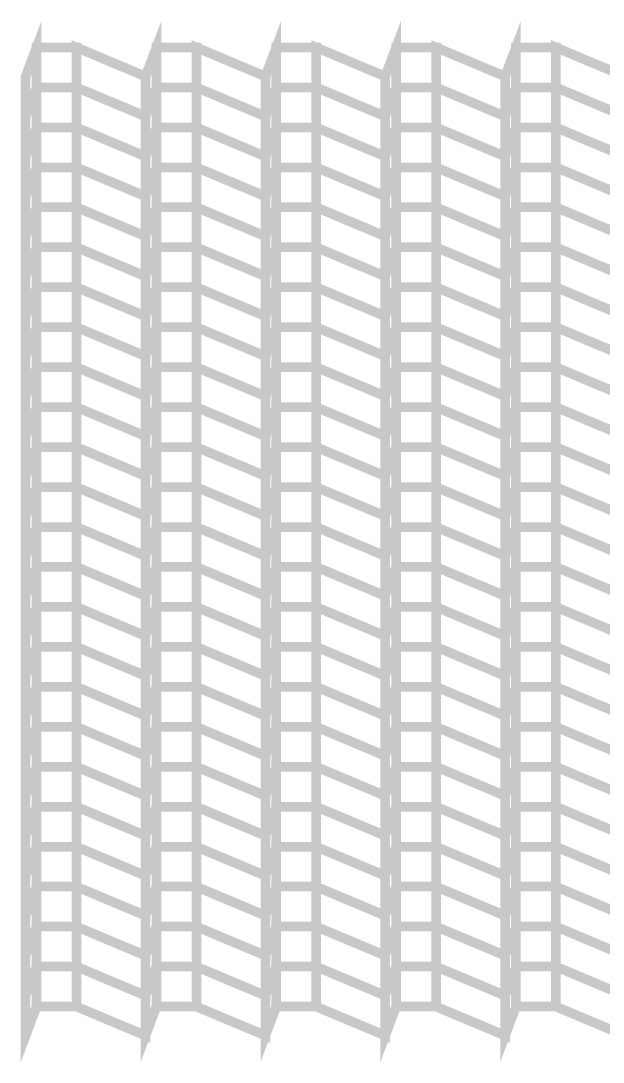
# Model space of a CAD drawing. Extents: x 0.5 to 10.7, y 0.3 to 10.6.
# Drawn here: x 5.758 to 6.595, y 7.356 to 8.852 of the extents above; entities that cross this region are included whole.
import ezdxf

# ---------------------------------------------------------------- set-up
doc = ezdxf.new("R2010")
doc.units = 0
doc.layers.get('0').update_dxf_attribs({"linetype": 'CONTINUOUS'})

msp = doc.modelspace()

# ---------------------------------------------------------------- linework, layer by layer
at = {"color": 0, "const_width": 0.013889}
for points in [[(5.76486, 8.77225), (5.78054, 8.81392), (5.78054, 8.75651), (5.76486, 8.71485), (5.76486, 8.77225)], [(5.93707, 8.77225), (5.95281, 8.81392), (5.95281, 8.75651), (5.93707, 8.71485), (5.93707, 8.77225)], [(6.10932, 8.77225), (6.125, 8.81392), (6.125, 8.75651), (6.10932, 8.71485), (6.10932, 8.77225)], [(6.28153, 8.77225), (6.29719, 8.81392), (6.29719, 8.75651), (6.28153, 8.71485), (6.28153, 8.77225)], [(6.45378, 8.77225), (6.46946, 8.81392), (6.46946, 8.75651), (6.45378, 8.71485), (6.45378, 8.77225)], [(5.78054, 8.81392), (5.83789, 8.81392), (5.83789, 8.75651), (5.78054, 8.75651), (5.78054, 8.81392)], [(5.83789, 8.81392), (5.93707, 8.77225), (5.93707, 8.71485), (5.83789, 8.75651), (5.83789, 8.81392)], [(5.95281, 8.81392), (6.01014, 8.81392), (6.01014, 8.75651), (5.95281, 8.75651), (5.95281, 8.81392)], [(6.01014, 8.81392), (6.10932, 8.77225), (6.10932, 8.71485), (6.01014, 8.75651), (6.01014, 8.81392)], [(6.125, 8.81392), (6.18235, 8.81392), (6.18235, 8.75651), (6.125, 8.75651), (6.125, 8.81392)], [(6.18235, 8.81392), (6.28153, 8.77225), (6.28153, 8.71485), (6.18235, 8.75651), (6.18235, 8.81392)], [(6.29719, 8.81392), (6.3546, 8.81392), (6.3546, 8.75651), (6.29719, 8.75651), (6.29719, 8.81392)], [(6.3546, 8.81392), (6.45378, 8.77225), (6.45378, 8.71485), (6.3546, 8.75651), (6.3546, 8.81392)], [(6.46946, 8.81392), (6.52681, 8.81392), (6.52681, 8.75651), (6.46946, 8.75651), (6.46946, 8.81392)], [(6.52681, 8.81392), (6.62597, 8.77225), (6.62597, 8.71485), (6.52681, 8.75651), (6.52681, 8.81392)], [(5.76486, 8.71485), (5.78054, 8.75651), (5.78054, 8.699), (5.76486, 8.65733), (5.76486, 8.71485)], [(5.93707, 8.71485), (5.95281, 8.75651), (5.95281, 8.699), (5.93707, 8.65733), (5.93707, 8.71485)], [(6.10932, 8.71485), (6.125, 8.75651), (6.125, 8.699), (6.10932, 8.65733), (6.10932, 8.71485)], [(6.28153, 8.71485), (6.29719, 8.75651), (6.29719, 8.699), (6.28153, 8.65733), (6.28153, 8.71485)], [(6.45378, 8.71485), (6.46946, 8.75651), (6.46946, 8.699), (6.45378, 8.65733), (6.45378, 8.71485)], [(5.83789, 8.75651), (5.93707, 8.71485), (5.93707, 8.65733), (5.83789, 8.699), (5.83789, 8.75651)], [(6.01014, 8.75651), (6.10932, 8.71485), (6.10932, 8.65733), (6.01014, 8.699), (6.01014, 8.75651)], [(6.18235, 8.75651), (6.28153, 8.71485), (6.28153, 8.65733), (6.18235, 8.699), (6.18235, 8.75651)], [(6.3546, 8.75651), (6.45378, 8.71485), (6.45378, 8.65733), (6.3546, 8.699), (6.3546, 8.75651)], [(6.52681, 8.75651), (6.62597, 8.71485), (6.62597, 8.65733), (6.52681, 8.699), (6.52681, 8.75651)], [(5.78054, 8.75651), (5.83789, 8.75651), (5.83789, 8.699), (5.78054, 8.699), (5.78054, 8.75651)], [(5.95281, 8.75651), (6.01014, 8.75651), (6.01014, 8.699), (5.95281, 8.699), (5.95281, 8.75651)], [(6.125, 8.75651), (6.18235, 8.75651), (6.18235, 8.699), (6.125, 8.699), (6.125, 8.75651)], [(6.29719, 8.75651), (6.3546, 8.75651), (6.3546, 8.699), (6.29719, 8.699), (6.29719, 8.75651)], [(6.46946, 8.75651), (6.52681, 8.75651), (6.52681, 8.699), (6.46946, 8.699), (6.46946, 8.75651)], [(5.76486, 8.65733), (5.78054, 8.699), (5.78054, 8.64165), (5.76486, 8.59999), (5.76486, 8.65733)], [(5.93707, 8.65733), (5.95281, 8.699), (5.95281, 8.64165), (5.93707, 8.59999), (5.93707, 8.65733)], [(6.10932, 8.65733), (6.125, 8.699), (6.125, 8.64165), (6.10932, 8.59999), (6.10932, 8.65733)], [(6.28153, 8.65733), (6.29719, 8.699), (6.29719, 8.64165), (6.28153, 8.59999), (6.28153, 8.65733)], [(6.45378, 8.65733), (6.46946, 8.699), (6.46946, 8.64165), (6.45378, 8.59999), (6.45378, 8.65733)], [(5.83789, 8.699), (5.93707, 8.65733), (5.93707, 8.59999), (5.83789, 8.64165), (5.83789, 8.699)], [(6.01014, 8.699), (6.10932, 8.65733), (6.10932, 8.59999), (6.01014, 8.64165), (6.01014, 8.699)], [(6.18235, 8.699), (6.28153, 8.65733), (6.28153, 8.59999), (6.18235, 8.64165), (6.18235, 8.699)], [(6.3546, 8.699), (6.45378, 8.65733), (6.45378, 8.59999), (6.3546, 8.64165), (6.3546, 8.699)], [(6.52681, 8.699), (6.62597, 8.65733), (6.62597, 8.59999), (6.52681, 8.64165), (6.52681, 8.699)], [(5.78054, 8.699), (5.83789, 8.699), (5.83789, 8.64165), (5.78054, 8.64165), (5.78054, 8.699)], [(5.95281, 8.699), (6.01014, 8.699), (6.01014, 8.64165), (5.95281, 8.64165), (5.95281, 8.699)], [(6.125, 8.699), (6.18235, 8.699), (6.18235, 8.64165), (6.125, 8.64165), (6.125, 8.699)], [(6.29719, 8.699), (6.3546, 8.699), (6.3546, 8.64165), (6.29719, 8.64165), (6.29719, 8.699)], [(6.46946, 8.699), (6.52681, 8.699), (6.52681, 8.64165), (6.46946, 8.64165), (6.46946, 8.699)], [(5.76486, 8.59999), (5.78054, 8.64165), (5.78054, 8.58431), (5.76486, 8.54264), (5.76486, 8.59999)], [(5.93707, 8.59999), (5.95281, 8.64165), (5.95281, 8.58431), (5.93707, 8.54264), (5.93707, 8.59999)], [(6.10932, 8.59999), (6.125, 8.64165), (6.125, 8.58431), (6.10932, 8.54264), (6.10932, 8.59999)], [(6.28153, 8.59999), (6.29719, 8.64165), (6.29719, 8.58431), (6.28153, 8.54264), (6.28153, 8.59999)], [(6.45378, 8.59999), (6.46946, 8.64165), (6.46946, 8.58431), (6.45378, 8.54264), (6.45378, 8.59999)], [(5.78054, 8.64165), (5.83789, 8.64165), (5.83789, 8.58431), (5.78054, 8.58431), (5.78054, 8.64165)], [(5.83789, 8.64165), (5.93707, 8.59999), (5.93707, 8.54264), (5.83789, 8.58431), (5.83789, 8.64165)], [(5.95281, 8.64165), (6.01014, 8.64165), (6.01014, 8.58431), (5.95281, 8.58431), (5.95281, 8.64165)], [(6.01014, 8.64165), (6.10932, 8.59999), (6.10932, 8.54264), (6.01014, 8.58431), (6.01014, 8.64165)], [(6.125, 8.64165), (6.18235, 8.64165), (6.18235, 8.58431), (6.125, 8.58431), (6.125, 8.64165)], [(6.18235, 8.64165), (6.28153, 8.59999), (6.28153, 8.54264), (6.18235, 8.58431), (6.18235, 8.64165)], [(6.29719, 8.64165), (6.3546, 8.64165), (6.3546, 8.58431), (6.29719, 8.58431), (6.29719, 8.64165)], [(6.3546, 8.64165), (6.45378, 8.59999), (6.45378, 8.54264), (6.3546, 8.58431), (6.3546, 8.64165)], [(6.46946, 8.64165), (6.52681, 8.64165), (6.52681, 8.58431), (6.46946, 8.58431), (6.46946, 8.64165)], [(6.52681, 8.64165), (6.62597, 8.59999), (6.62597, 8.54264), (6.52681, 8.58431), (6.52681, 8.64165)], [(5.76486, 8.54264), (5.78054, 8.58431), (5.78054, 8.52681), (5.76486, 8.48514), (5.76486, 8.54264)], [(5.93707, 8.54264), (5.95281, 8.58431), (5.95281, 8.52681), (5.93707, 8.48514), (5.93707, 8.54264)], [(6.10932, 8.54264), (6.125, 8.58431), (6.125, 8.52681), (6.10932, 8.48514), (6.10932, 8.54264)], [(6.28153, 8.54264), (6.29719, 8.58431), (6.29719, 8.52681), (6.28153, 8.48514), (6.28153, 8.54264)], [(6.45378, 8.54264), (6.46946, 8.58431), (6.46946, 8.52681), (6.45378, 8.48514), (6.45378, 8.54264)], [(5.78054, 8.58431), (5.83789, 8.58431), (5.83789, 8.52681), (5.78054, 8.52681), (5.78054, 8.58431)], [(5.83789, 8.58431), (5.93707, 8.54264), (5.93707, 8.48514), (5.83789, 8.52681), (5.83789, 8.58431)], [(5.95281, 8.58431), (6.01014, 8.58431), (6.01014, 8.52681), (5.95281, 8.52681), (5.95281, 8.58431)], [(6.01014, 8.58431), (6.10932, 8.54264), (6.10932, 8.48514), (6.01014, 8.52681), (6.01014, 8.58431)], [(6.125, 8.58431), (6.18235, 8.58431), (6.18235, 8.52681), (6.125, 8.52681), (6.125, 8.58431)], [(6.18235, 8.58431), (6.28153, 8.54264), (6.28153, 8.48514), (6.18235, 8.52681), (6.18235, 8.58431)], [(6.29719, 8.58431), (6.3546, 8.58431), (6.3546, 8.52681), (6.29719, 8.52681), (6.29719, 8.58431)], [(6.3546, 8.58431), (6.45378, 8.54264), (6.45378, 8.48514), (6.3546, 8.52681), (6.3546, 8.58431)], [(6.46946, 8.58431), (6.52681, 8.58431), (6.52681, 8.52681), (6.46946, 8.52681), (6.46946, 8.58431)], [(6.52681, 8.58431), (6.62597, 8.54264), (6.62597, 8.48514), (6.52681, 8.52681), (6.52681, 8.58431)], [(5.76486, 8.48514), (5.78054, 8.52681), (5.78054, 8.46946), (5.76486, 8.42779), (5.76486, 8.48514)], [(5.93707, 8.48514), (5.95281, 8.52681), (5.95281, 8.46946), (5.93707, 8.42779), (5.93707, 8.48514)], [(6.10932, 8.48514), (6.125, 8.52681), (6.125, 8.46946), (6.10932, 8.42779), (6.10932, 8.48514)], [(6.28153, 8.48514), (6.29719, 8.52681), (6.29719, 8.46946), (6.28153, 8.42779), (6.28153, 8.48514)], [(6.45378, 8.48514), (6.46946, 8.52681), (6.46946, 8.46946), (6.45378, 8.42779), (6.45378, 8.48514)], [(5.78054, 8.52681), (5.83789, 8.52681), (5.83789, 8.46946), (5.78054, 8.46946), (5.78054, 8.52681)], [(5.83789, 8.52681), (5.93707, 8.48514), (5.93707, 8.42779), (5.83789, 8.46946), (5.83789, 8.52681)], [(5.95281, 8.52681), (6.01014, 8.52681), (6.01014, 8.46946), (5.95281, 8.46946), (5.95281, 8.52681)], [(6.01014, 8.52681), (6.10932, 8.48514), (6.10932, 8.42779), (6.01014, 8.46946), (6.01014, 8.52681)], [(6.125, 8.52681), (6.18235, 8.52681), (6.18235, 8.46946), (6.125, 8.46946), (6.125, 8.52681)], [(6.18235, 8.52681), (6.28153, 8.48514), (6.28153, 8.42779), (6.18235, 8.46946), (6.18235, 8.52681)], [(6.29719, 8.52681), (6.3546, 8.52681), (6.3546, 8.46946), (6.29719, 8.46946), (6.29719, 8.52681)], [(6.3546, 8.52681), (6.45378, 8.48514), (6.45378, 8.42779), (6.3546, 8.46946), (6.3546, 8.52681)], [(6.46946, 8.52681), (6.52681, 8.52681), (6.52681, 8.46946), (6.46946, 8.46946), (6.46946, 8.52681)], [(6.52681, 8.52681), (6.62597, 8.48514), (6.62597, 8.42779), (6.52681, 8.46946), (6.52681, 8.52681)], [(5.76486, 8.42779), (5.78054, 8.46946), (5.78054, 8.41211), (5.76486, 8.37044), (5.76486, 8.42779)], [(5.93707, 8.42779), (5.95281, 8.46946), (5.95281, 8.41211), (5.93707, 8.37044), (5.93707, 8.42779)], [(6.10932, 8.42779), (6.125, 8.46946), (6.125, 8.41211), (6.10932, 8.37044), (6.10932, 8.42779)], [(6.28153, 8.42779), (6.29719, 8.46946), (6.29719, 8.41211), (6.28153, 8.37044), (6.28153, 8.42779)], [(6.45378, 8.42779), (6.46946, 8.46946), (6.46946, 8.41211), (6.45378, 8.37044), (6.45378, 8.42779)], [(5.78054, 8.46946), (5.83789, 8.46946), (5.83789, 8.41211), (5.78054, 8.41211), (5.78054, 8.46946)], [(5.83789, 8.46946), (5.93707, 8.42779), (5.93707, 8.37044), (5.83789, 8.41211), (5.83789, 8.46946)], [(5.95281, 8.46946), (6.01014, 8.46946), (6.01014, 8.41211), (5.95281, 8.41211), (5.95281, 8.46946)], [(6.01014, 8.46946), (6.10932, 8.42779), (6.10932, 8.37044), (6.01014, 8.41211), (6.01014, 8.46946)], [(6.125, 8.46946), (6.18235, 8.46946), (6.18235, 8.41211), (6.125, 8.41211), (6.125, 8.46946)], [(6.18235, 8.46946), (6.28153, 8.42779), (6.28153, 8.37044), (6.18235, 8.41211), (6.18235, 8.46946)], [(6.29719, 8.46946), (6.3546, 8.46946), (6.3546, 8.41211), (6.29719, 8.41211), (6.29719, 8.46946)], [(6.3546, 8.46946), (6.45378, 8.42779), (6.45378, 8.37044), (6.3546, 8.41211), (6.3546, 8.46946)], [(6.46946, 8.46946), (6.52681, 8.46946), (6.52681, 8.41211), (6.46946, 8.41211), (6.46946, 8.46946)], [(6.52681, 8.46946), (6.62597, 8.42779), (6.62597, 8.37044), (6.52681, 8.41211), (6.52681, 8.46946)], [(5.76486, 8.37044), (5.78054, 8.41211), (5.78054, 8.3546), (5.76486, 8.31293), (5.76486, 8.37044)], [(5.93707, 8.37044), (5.95281, 8.41211), (5.95281, 8.3546), (5.93707, 8.31293), (5.93707, 8.37044)], [(6.10932, 8.37044), (6.125, 8.41211), (6.125, 8.3546), (6.10932, 8.31293), (6.10932, 8.37044)], [(6.28153, 8.37044), (6.29719, 8.41211), (6.29719, 8.3546), (6.28153, 8.31293), (6.28153, 8.37044)], [(6.45378, 8.37044), (6.46946, 8.41211), (6.46946, 8.3546), (6.45378, 8.31293), (6.45378, 8.37044)], [(5.83789, 8.41211), (5.93707, 8.37044), (5.93707, 8.31293), (5.83789, 8.3546), (5.83789, 8.41211)], [(6.01014, 8.41211), (6.10932, 8.37044), (6.10932, 8.31293), (6.01014, 8.3546), (6.01014, 8.41211)], [(6.18235, 8.41211), (6.28153, 8.37044), (6.28153, 8.31293), (6.18235, 8.3546), (6.18235, 8.41211)], [(6.3546, 8.41211), (6.45378, 8.37044), (6.45378, 8.31293), (6.3546, 8.3546), (6.3546, 8.41211)], [(6.52681, 8.41211), (6.62597, 8.37044), (6.62597, 8.31293), (6.52681, 8.3546), (6.52681, 8.41211)], [(5.78054, 8.41211), (5.83789, 8.41211), (5.83789, 8.3546), (5.78054, 8.3546), (5.78054, 8.41211)], [(5.95281, 8.41211), (6.01014, 8.41211), (6.01014, 8.3546), (5.95281, 8.3546), (5.95281, 8.41211)], [(6.125, 8.41211), (6.18235, 8.41211), (6.18235, 8.3546), (6.125, 8.3546), (6.125, 8.41211)], [(6.29719, 8.41211), (6.3546, 8.41211), (6.3546, 8.3546), (6.29719, 8.3546), (6.29719, 8.41211)], [(6.46946, 8.41211), (6.52681, 8.41211), (6.52681, 8.3546), (6.46946, 8.3546), (6.46946, 8.41211)], [(5.76486, 8.31293), (5.78054, 8.3546), (5.78054, 8.29719), (5.76486, 8.25553), (5.76486, 8.31293)], [(5.93707, 8.31293), (5.95281, 8.3546), (5.95281, 8.29719), (5.93707, 8.25553), (5.93707, 8.31293)], [(6.10932, 8.31293), (6.125, 8.3546), (6.125, 8.29719), (6.10932, 8.25553), (6.10932, 8.31293)], [(6.28153, 8.31293), (6.29719, 8.3546), (6.29719, 8.29719), (6.28153, 8.25553), (6.28153, 8.31293)], [(6.45378, 8.31293), (6.46946, 8.3546), (6.46946, 8.29719), (6.45378, 8.25553), (6.45378, 8.31293)], [(5.83789, 8.3546), (5.93707, 8.31293), (5.93707, 8.25553), (5.83789, 8.29719), (5.83789, 8.3546)], [(6.01014, 8.3546), (6.10932, 8.31293), (6.10932, 8.25553), (6.01014, 8.29719), (6.01014, 8.3546)], [(6.18235, 8.3546), (6.28153, 8.31293), (6.28153, 8.25553), (6.18235, 8.29719), (6.18235, 8.3546)], [(6.3546, 8.3546), (6.45378, 8.31293), (6.45378, 8.25553), (6.3546, 8.29719), (6.3546, 8.3546)], [(6.52681, 8.3546), (6.62597, 8.31293), (6.62597, 8.25553), (6.52681, 8.29719), (6.52681, 8.3546)], [(5.78054, 8.3546), (5.83789, 8.3546), (5.83789, 8.29719), (5.78054, 8.29719), (5.78054, 8.3546)], [(5.95281, 8.3546), (6.01014, 8.3546), (6.01014, 8.29719), (5.95281, 8.29719), (5.95281, 8.3546)], [(6.125, 8.3546), (6.18235, 8.3546), (6.18235, 8.29719), (6.125, 8.29719), (6.125, 8.3546)], [(6.29719, 8.3546), (6.3546, 8.3546), (6.3546, 8.29719), (6.29719, 8.29719), (6.29719, 8.3546)], [(6.46946, 8.3546), (6.52681, 8.3546), (6.52681, 8.29719), (6.46946, 8.29719), (6.46946, 8.3546)], [(5.76486, 8.25553), (5.78054, 8.29719), (5.78054, 8.23986), (5.76486, 8.19819), (5.76486, 8.25553)], [(5.93707, 8.25553), (5.95281, 8.29719), (5.95281, 8.23986), (5.93707, 8.19819), (5.93707, 8.25553)], [(6.10932, 8.25553), (6.125, 8.29719), (6.125, 8.23986), (6.10932, 8.19819), (6.10932, 8.25553)], [(6.28153, 8.25553), (6.29719, 8.29719), (6.29719, 8.23986), (6.28153, 8.19819), (6.28153, 8.25553)], [(6.45378, 8.25553), (6.46946, 8.29719), (6.46946, 8.23986), (6.45378, 8.19819), (6.45378, 8.25553)], [(5.78054, 8.29719), (5.83789, 8.29719), (5.83789, 8.23986), (5.78054, 8.23986), (5.78054, 8.29719)], [(5.83789, 8.29719), (5.93707, 8.25553), (5.93707, 8.19819), (5.83789, 8.23986), (5.83789, 8.29719)], [(5.95281, 8.29719), (6.01014, 8.29719), (6.01014, 8.23986), (5.95281, 8.23986), (5.95281, 8.29719)], [(6.01014, 8.29719), (6.10932, 8.25553), (6.10932, 8.19819), (6.01014, 8.23986), (6.01014, 8.29719)], [(6.125, 8.29719), (6.18235, 8.29719), (6.18235, 8.23986), (6.125, 8.23986), (6.125, 8.29719)], [(6.18235, 8.29719), (6.28153, 8.25553), (6.28153, 8.19819), (6.18235, 8.23986), (6.18235, 8.29719)], [(6.29719, 8.29719), (6.3546, 8.29719), (6.3546, 8.23986), (6.29719, 8.23986), (6.29719, 8.29719)], [(6.3546, 8.29719), (6.45378, 8.25553), (6.45378, 8.19819), (6.3546, 8.23986), (6.3546, 8.29719)], [(6.46946, 8.29719), (6.52681, 8.29719), (6.52681, 8.23986), (6.46946, 8.23986), (6.46946, 8.29719)], [(6.52681, 8.29719), (6.62597, 8.25553), (6.62597, 8.19819), (6.52681, 8.23986), (6.52681, 8.29719)], [(5.76486, 8.19819), (5.78054, 8.23986), (5.78054, 8.18235), (5.76486, 8.14068), (5.76486, 8.19819)], [(5.93707, 8.19819), (5.95281, 8.23986), (5.95281, 8.18235), (5.93707, 8.14068), (5.93707, 8.19819)], [(6.10932, 8.19819), (6.125, 8.23986), (6.125, 8.18235), (6.10932, 8.14068), (6.10932, 8.19819)], [(6.28153, 8.19819), (6.29719, 8.23986), (6.29719, 8.18235), (6.28153, 8.14068), (6.28153, 8.19819)], [(6.45378, 8.19819), (6.46946, 8.23986), (6.46946, 8.18235), (6.45378, 8.14068), (6.45378, 8.19819)], [(5.78054, 8.23986), (5.83789, 8.23986), (5.83789, 8.18235), (5.78054, 8.18235), (5.78054, 8.23986)], [(5.83789, 8.23986), (5.93707, 8.19819), (5.93707, 8.14068), (5.83789, 8.18235), (5.83789, 8.23986)], [(5.95281, 8.23986), (6.01014, 8.23986), (6.01014, 8.18235), (5.95281, 8.18235), (5.95281, 8.23986)], [(6.01014, 8.23986), (6.10932, 8.19819), (6.10932, 8.14068), (6.01014, 8.18235), (6.01014, 8.23986)], [(6.125, 8.23986), (6.18235, 8.23986), (6.18235, 8.18235), (6.125, 8.18235), (6.125, 8.23986)], [(6.18235, 8.23986), (6.28153, 8.19819), (6.28153, 8.14068), (6.18235, 8.18235), (6.18235, 8.23986)], [(6.29719, 8.23986), (6.3546, 8.23986), (6.3546, 8.18235), (6.29719, 8.18235), (6.29719, 8.23986)], [(6.3546, 8.23986), (6.45378, 8.19819), (6.45378, 8.14068), (6.3546, 8.18235), (6.3546, 8.23986)], [(6.46946, 8.23986), (6.52681, 8.23986), (6.52681, 8.18235), (6.46946, 8.18235), (6.46946, 8.23986)], [(6.52681, 8.23986), (6.62597, 8.19819), (6.62597, 8.14068), (6.52681, 8.18235), (6.52681, 8.23986)], [(5.76486, 8.14068), (5.78054, 8.18235), (5.78054, 8.125), (5.76486, 8.08333), (5.76486, 8.14068)], [(5.93707, 8.14068), (5.95281, 8.18235), (5.95281, 8.125), (5.93707, 8.08333), (5.93707, 8.14068)], [(6.10932, 8.14068), (6.125, 8.18235), (6.125, 8.125), (6.10932, 8.08333), (6.10932, 8.14068)], [(6.28153, 8.14068), (6.29719, 8.18235), (6.29719, 8.125), (6.28153, 8.08333), (6.28153, 8.14068)], [(6.45378, 8.14068), (6.46946, 8.18235), (6.46946, 8.125), (6.45378, 8.08333), (6.45378, 8.14068)], [(5.78054, 8.18235), (5.83789, 8.18235), (5.83789, 8.125), (5.78054, 8.125), (5.78054, 8.18235)], [(5.83789, 8.18235), (5.93707, 8.14068), (5.93707, 8.08333), (5.83789, 8.125), (5.83789, 8.18235)], [(5.95281, 8.18235), (6.01014, 8.18235), (6.01014, 8.125), (5.95281, 8.125), (5.95281, 8.18235)], [(6.01014, 8.18235), (6.10932, 8.14068), (6.10932, 8.08333), (6.01014, 8.125), (6.01014, 8.18235)], [(6.125, 8.18235), (6.18235, 8.18235), (6.18235, 8.125), (6.125, 8.125), (6.125, 8.18235)], [(6.18235, 8.18235), (6.28153, 8.14068), (6.28153, 8.08333), (6.18235, 8.125), (6.18235, 8.18235)], [(6.29719, 8.18235), (6.3546, 8.18235), (6.3546, 8.125), (6.29719, 8.125), (6.29719, 8.18235)], [(6.3546, 8.18235), (6.45378, 8.14068), (6.45378, 8.08333), (6.3546, 8.125), (6.3546, 8.18235)], [(6.46946, 8.18235), (6.52681, 8.18235), (6.52681, 8.125), (6.46946, 8.125), (6.46946, 8.18235)], [(6.52681, 8.18235), (6.62597, 8.14068), (6.62597, 8.08333), (6.52681, 8.125), (6.52681, 8.18235)], [(5.76486, 8.08333), (5.78054, 8.125), (5.78054, 8.06765), (5.76486, 8.02599), (5.76486, 8.08333)], [(5.93707, 8.08333), (5.95281, 8.125), (5.95281, 8.06765), (5.93707, 8.02599), (5.93707, 8.08333)], [(6.10932, 8.08333), (6.125, 8.125), (6.125, 8.06765), (6.10932, 8.02599), (6.10932, 8.08333)], [(6.28153, 8.08333), (6.29719, 8.125), (6.29719, 8.06765), (6.28153, 8.02599), (6.28153, 8.08333)], [(6.45378, 8.08333), (6.46946, 8.125), (6.46946, 8.06765), (6.45378, 8.02599), (6.45378, 8.08333)], [(5.78054, 8.125), (5.83789, 8.125), (5.83789, 8.06765), (5.78054, 8.06765), (5.78054, 8.125)], [(5.83789, 8.125), (5.93707, 8.08333), (5.93707, 8.02599), (5.83789, 8.06765), (5.83789, 8.125)], [(5.95281, 8.125), (6.01014, 8.125), (6.01014, 8.06765), (5.95281, 8.06765), (5.95281, 8.125)], [(6.01014, 8.125), (6.10932, 8.08333), (6.10932, 8.02599), (6.01014, 8.06765), (6.01014, 8.125)], [(6.125, 8.125), (6.18235, 8.125), (6.18235, 8.06765), (6.125, 8.06765), (6.125, 8.125)], [(6.18235, 8.125), (6.28153, 8.08333), (6.28153, 8.02599), (6.18235, 8.06765), (6.18235, 8.125)], [(6.29719, 8.125), (6.3546, 8.125), (6.3546, 8.06765), (6.29719, 8.06765), (6.29719, 8.125)], [(6.3546, 8.125), (6.45378, 8.08333), (6.45378, 8.02599), (6.3546, 8.06765), (6.3546, 8.125)], [(6.46946, 8.125), (6.52681, 8.125), (6.52681, 8.06765), (6.46946, 8.06765), (6.46946, 8.125)], [(6.52681, 8.125), (6.62597, 8.08333), (6.62597, 8.02599), (6.52681, 8.06765), (6.52681, 8.125)], [(5.76486, 8.02599), (5.78054, 8.06765), (5.78054, 8.01014), (5.76486, 7.96847), (5.76486, 8.02599)], [(5.93707, 8.02599), (5.95281, 8.06765), (5.95281, 8.01014), (5.93707, 7.96847), (5.93707, 8.02599)], [(6.10932, 8.02599), (6.125, 8.06765), (6.125, 8.01014), (6.10932, 7.96847), (6.10932, 8.02599)], [(6.28153, 8.02599), (6.29719, 8.06765), (6.29719, 8.01014), (6.28153, 7.96847), (6.28153, 8.02599)], [(6.45378, 8.02599), (6.46946, 8.06765), (6.46946, 8.01014), (6.45378, 7.96847), (6.45378, 8.02599)], [(5.83789, 8.06765), (5.93707, 8.02599), (5.93707, 7.96847), (5.83789, 8.01014), (5.83789, 8.06765)], [(6.01014, 8.06765), (6.10932, 8.02599), (6.10932, 7.96847), (6.01014, 8.01014), (6.01014, 8.06765)], [(6.18235, 8.06765), (6.28153, 8.02599), (6.28153, 7.96847), (6.18235, 8.01014), (6.18235, 8.06765)], [(6.3546, 8.06765), (6.45378, 8.02599), (6.45378, 7.96847), (6.3546, 8.01014), (6.3546, 8.06765)], [(6.52681, 8.06765), (6.62597, 8.02599), (6.62597, 7.96847), (6.52681, 8.01014), (6.52681, 8.06765)], [(5.78054, 8.06765), (5.83789, 8.06765), (5.83789, 8.01014), (5.78054, 8.01014), (5.78054, 8.06765)], [(5.95281, 8.06765), (6.01014, 8.06765), (6.01014, 8.01014), (5.95281, 8.01014), (5.95281, 8.06765)], [(6.125, 8.06765), (6.18235, 8.06765), (6.18235, 8.01014), (6.125, 8.01014), (6.125, 8.06765)], [(6.29719, 8.06765), (6.3546, 8.06765), (6.3546, 8.01014), (6.29719, 8.01014), (6.29719, 8.06765)], [(6.46946, 8.06765), (6.52681, 8.06765), (6.52681, 8.01014), (6.46946, 8.01014), (6.46946, 8.06765)], [(5.76486, 7.96847), (5.78054, 8.01014), (5.78054, 7.95281), (5.76486, 7.91114), (5.76486, 7.96847)], [(5.93707, 7.96847), (5.95281, 8.01014), (5.95281, 7.95281), (5.93707, 7.91114), (5.93707, 7.96847)], [(6.10932, 7.96847), (6.125, 8.01014), (6.125, 7.95281), (6.10932, 7.91114), (6.10932, 7.96847)], [(6.28153, 7.96847), (6.29719, 8.01014), (6.29719, 7.95281), (6.28153, 7.91114), (6.28153, 7.96847)], [(6.45378, 7.96847), (6.46946, 8.01014), (6.46946, 7.95281), (6.45378, 7.91114), (6.45378, 7.96847)], [(5.83789, 8.01014), (5.93707, 7.96847), (5.93707, 7.91114), (5.83789, 7.95281), (5.83789, 8.01014)], [(6.01014, 8.01014), (6.10932, 7.96847), (6.10932, 7.91114), (6.01014, 7.95281), (6.01014, 8.01014)], [(6.18235, 8.01014), (6.28153, 7.96847), (6.28153, 7.91114), (6.18235, 7.95281), (6.18235, 8.01014)], [(6.3546, 8.01014), (6.45378, 7.96847), (6.45378, 7.91114), (6.3546, 7.95281), (6.3546, 8.01014)], [(6.52681, 8.01014), (6.62597, 7.96847), (6.62597, 7.91114), (6.52681, 7.95281), (6.52681, 8.01014)], [(5.78054, 8.01014), (5.83789, 8.01014), (5.83789, 7.95281), (5.78054, 7.95281), (5.78054, 8.01014)], [(5.95281, 8.01014), (6.01014, 8.01014), (6.01014, 7.95281), (5.95281, 7.95281), (5.95281, 8.01014)], [(6.125, 8.01014), (6.18235, 8.01014), (6.18235, 7.95281), (6.125, 7.95281), (6.125, 8.01014)], [(6.29719, 8.01014), (6.3546, 8.01014), (6.3546, 7.95281), (6.29719, 7.95281), (6.29719, 8.01014)], [(6.46946, 8.01014), (6.52681, 8.01014), (6.52681, 7.95281), (6.46946, 7.95281), (6.46946, 8.01014)], [(5.76486, 7.91114), (5.78054, 7.95281), (5.78054, 7.8954), (5.76486, 7.85374), (5.76486, 7.91114)], [(5.93707, 7.91114), (5.95281, 7.95281), (5.95281, 7.8954), (5.93707, 7.85374), (5.93707, 7.91114)], [(6.10932, 7.91114), (6.125, 7.95281), (6.125, 7.8954), (6.10932, 7.85374), (6.10932, 7.91114)], [(6.28153, 7.91114), (6.29719, 7.95281), (6.29719, 7.8954), (6.28153, 7.85374), (6.28153, 7.91114)], [(6.45378, 7.91114), (6.46946, 7.95281), (6.46946, 7.8954), (6.45378, 7.85374), (6.45378, 7.91114)], [(5.78054, 7.95281), (5.83789, 7.95281), (5.83789, 7.8954), (5.78054, 7.8954), (5.78054, 7.95281)], [(5.83789, 7.95281), (5.93707, 7.91114), (5.93707, 7.85374), (5.83789, 7.8954), (5.83789, 7.95281)], [(5.95281, 7.95281), (6.01014, 7.95281), (6.01014, 7.8954), (5.95281, 7.8954), (5.95281, 7.95281)], [(6.01014, 7.95281), (6.10932, 7.91114), (6.10932, 7.85374), (6.01014, 7.8954), (6.01014, 7.95281)], [(6.125, 7.95281), (6.18235, 7.95281), (6.18235, 7.8954), (6.125, 7.8954), (6.125, 7.95281)], [(6.18235, 7.95281), (6.28153, 7.91114), (6.28153, 7.85374), (6.18235, 7.8954), (6.18235, 7.95281)], [(6.29719, 7.95281), (6.3546, 7.95281), (6.3546, 7.8954), (6.29719, 7.8954), (6.29719, 7.95281)], [(6.3546, 7.95281), (6.45378, 7.91114), (6.45378, 7.85374), (6.3546, 7.8954), (6.3546, 7.95281)], [(6.46946, 7.95281), (6.52681, 7.95281), (6.52681, 7.8954), (6.46946, 7.8954), (6.46946, 7.95281)], [(6.52681, 7.95281), (6.62597, 7.91114), (6.62597, 7.85374), (6.52681, 7.8954), (6.52681, 7.95281)], [(5.76486, 7.85374), (5.78054, 7.8954), (5.78054, 7.83789), (5.76486, 7.79622), (5.76486, 7.85374)], [(5.93707, 7.85374), (5.95281, 7.8954), (5.95281, 7.83789), (5.93707, 7.79622), (5.93707, 7.85374)], [(6.10932, 7.85374), (6.125, 7.8954), (6.125, 7.83789), (6.10932, 7.79622), (6.10932, 7.85374)], [(6.28153, 7.85374), (6.29719, 7.8954), (6.29719, 7.83789), (6.28153, 7.79622), (6.28153, 7.85374)], [(6.45378, 7.85374), (6.46946, 7.8954), (6.46946, 7.83789), (6.45378, 7.79622), (6.45378, 7.85374)], [(5.78054, 7.8954), (5.83789, 7.8954), (5.83789, 7.83789), (5.78054, 7.83789), (5.78054, 7.8954)], [(5.83789, 7.8954), (5.93707, 7.85374), (5.93707, 7.79622), (5.83789, 7.83789), (5.83789, 7.8954)], [(5.95281, 7.8954), (6.01014, 7.8954), (6.01014, 7.83789), (5.95281, 7.83789), (5.95281, 7.8954)], [(6.01014, 7.8954), (6.10932, 7.85374), (6.10932, 7.79622), (6.01014, 7.83789), (6.01014, 7.8954)], [(6.125, 7.8954), (6.18235, 7.8954), (6.18235, 7.83789), (6.125, 7.83789), (6.125, 7.8954)], [(6.18235, 7.8954), (6.28153, 7.85374), (6.28153, 7.79622), (6.18235, 7.83789), (6.18235, 7.8954)], [(6.29719, 7.8954), (6.3546, 7.8954), (6.3546, 7.83789), (6.29719, 7.83789), (6.29719, 7.8954)], [(6.3546, 7.8954), (6.45378, 7.85374), (6.45378, 7.79622), (6.3546, 7.83789), (6.3546, 7.8954)], [(6.46946, 7.8954), (6.52681, 7.8954), (6.52681, 7.83789), (6.46946, 7.83789), (6.46946, 7.8954)], [(6.52681, 7.8954), (6.62597, 7.85374), (6.62597, 7.79622), (6.52681, 7.83789), (6.52681, 7.8954)], [(5.76486, 7.79622), (5.78054, 7.83789), (5.78054, 7.78054), (5.76486, 7.73887), (5.76486, 7.79622)], [(5.93707, 7.79622), (5.95281, 7.83789), (5.95281, 7.78054), (5.93707, 7.73887), (5.93707, 7.79622)], [(6.10932, 7.79622), (6.125, 7.83789), (6.125, 7.78054), (6.10932, 7.73887), (6.10932, 7.79622)], [(6.28153, 7.79622), (6.29719, 7.83789), (6.29719, 7.78054), (6.28153, 7.73887), (6.28153, 7.79622)], [(6.45378, 7.79622), (6.46946, 7.83789), (6.46946, 7.78054), (6.45378, 7.73887), (6.45378, 7.79622)], [(5.78054, 7.83789), (5.83789, 7.83789), (5.83789, 7.78054), (5.78054, 7.78054), (5.78054, 7.83789)], [(5.83789, 7.83789), (5.93707, 7.79622), (5.93707, 7.73887), (5.83789, 7.78054), (5.83789, 7.83789)], [(5.95281, 7.83789), (6.01014, 7.83789), (6.01014, 7.78054), (5.95281, 7.78054), (5.95281, 7.83789)], [(6.01014, 7.83789), (6.10932, 7.79622), (6.10932, 7.73887), (6.01014, 7.78054), (6.01014, 7.83789)], [(6.125, 7.83789), (6.18235, 7.83789), (6.18235, 7.78054), (6.125, 7.78054), (6.125, 7.83789)], [(6.18235, 7.83789), (6.28153, 7.79622), (6.28153, 7.73887), (6.18235, 7.78054), (6.18235, 7.83789)], [(6.29719, 7.83789), (6.3546, 7.83789), (6.3546, 7.78054), (6.29719, 7.78054), (6.29719, 7.83789)], [(6.3546, 7.83789), (6.45378, 7.79622), (6.45378, 7.73887), (6.3546, 7.78054), (6.3546, 7.83789)], [(6.46946, 7.83789), (6.52681, 7.83789), (6.52681, 7.78054), (6.46946, 7.78054), (6.46946, 7.83789)], [(6.52681, 7.83789), (6.62597, 7.79622), (6.62597, 7.73887), (6.52681, 7.78054), (6.52681, 7.83789)], [(5.76486, 7.73887), (5.78054, 7.78054), (5.78054, 7.72319), (5.76486, 7.68153), (5.76486, 7.73887)], [(5.93707, 7.73887), (5.95281, 7.78054), (5.95281, 7.72319), (5.93707, 7.68153), (5.93707, 7.73887)], [(6.10932, 7.73887), (6.125, 7.78054), (6.125, 7.72319), (6.10932, 7.68153), (6.10932, 7.73887)], [(6.28153, 7.73887), (6.29719, 7.78054), (6.29719, 7.72319), (6.28153, 7.68153), (6.28153, 7.73887)], [(6.45378, 7.73887), (6.46946, 7.78054), (6.46946, 7.72319), (6.45378, 7.68153), (6.45378, 7.73887)], [(5.78054, 7.78054), (5.83789, 7.78054), (5.83789, 7.72319), (5.78054, 7.72319), (5.78054, 7.78054)], [(5.83789, 7.78054), (5.93707, 7.73887), (5.93707, 7.68153), (5.83789, 7.72319), (5.83789, 7.78054)], [(5.95281, 7.78054), (6.01014, 7.78054), (6.01014, 7.72319), (5.95281, 7.72319), (5.95281, 7.78054)], [(6.01014, 7.78054), (6.10932, 7.73887), (6.10932, 7.68153), (6.01014, 7.72319), (6.01014, 7.78054)], [(6.125, 7.78054), (6.18235, 7.78054), (6.18235, 7.72319), (6.125, 7.72319), (6.125, 7.78054)], [(6.18235, 7.78054), (6.28153, 7.73887), (6.28153, 7.68153), (6.18235, 7.72319), (6.18235, 7.78054)], [(6.29719, 7.78054), (6.3546, 7.78054), (6.3546, 7.72319), (6.29719, 7.72319), (6.29719, 7.78054)], [(6.3546, 7.78054), (6.45378, 7.73887), (6.45378, 7.68153), (6.3546, 7.72319), (6.3546, 7.78054)], [(6.46946, 7.78054), (6.52681, 7.78054), (6.52681, 7.72319), (6.46946, 7.72319), (6.46946, 7.78054)], [(6.52681, 7.78054), (6.62597, 7.73887), (6.62597, 7.68153), (6.52681, 7.72319), (6.52681, 7.78054)], [(5.76486, 7.68153), (5.78054, 7.72319), (5.78054, 7.66569), (5.76486, 7.62403), (5.76486, 7.68153)], [(5.93707, 7.68153), (5.95281, 7.72319), (5.95281, 7.66569), (5.93707, 7.62403), (5.93707, 7.68153)], [(6.10932, 7.68153), (6.125, 7.72319), (6.125, 7.66569), (6.10932, 7.62403), (6.10932, 7.68153)], [(6.28153, 7.68153), (6.29719, 7.72319), (6.29719, 7.66569), (6.28153, 7.62403), (6.28153, 7.68153)], [(6.45378, 7.68153), (6.46946, 7.72319), (6.46946, 7.66569), (6.45378, 7.62403), (6.45378, 7.68153)], [(5.78054, 7.72319), (5.83789, 7.72319), (5.83789, 7.66569), (5.78054, 7.66569), (5.78054, 7.72319)], [(5.83789, 7.72319), (5.93707, 7.68153), (5.93707, 7.62403), (5.83789, 7.66569), (5.83789, 7.72319)], [(5.95281, 7.72319), (6.01014, 7.72319), (6.01014, 7.66569), (5.95281, 7.66569), (5.95281, 7.72319)], [(6.01014, 7.72319), (6.10932, 7.68153), (6.10932, 7.62403), (6.01014, 7.66569), (6.01014, 7.72319)], [(6.125, 7.72319), (6.18235, 7.72319), (6.18235, 7.66569), (6.125, 7.66569), (6.125, 7.72319)], [(6.18235, 7.72319), (6.28153, 7.68153), (6.28153, 7.62403), (6.18235, 7.66569), (6.18235, 7.72319)], [(6.29719, 7.72319), (6.3546, 7.72319), (6.3546, 7.66569), (6.29719, 7.66569), (6.29719, 7.72319)], [(6.3546, 7.72319), (6.45378, 7.68153), (6.45378, 7.62403), (6.3546, 7.66569), (6.3546, 7.72319)], [(6.46946, 7.72319), (6.52681, 7.72319), (6.52681, 7.66569), (6.46946, 7.66569), (6.46946, 7.72319)], [(6.52681, 7.72319), (6.62597, 7.68153), (6.62597, 7.62403), (6.52681, 7.66569), (6.52681, 7.72319)], [(5.76486, 7.62403), (5.78054, 7.66569), (5.78054, 7.60835), (5.76486, 7.56668), (5.76486, 7.62403)], [(5.93707, 7.62403), (5.95281, 7.66569), (5.95281, 7.60835), (5.93707, 7.56668), (5.93707, 7.62403)], [(6.10932, 7.62403), (6.125, 7.66569), (6.125, 7.60835), (6.10932, 7.56668), (6.10932, 7.62403)], [(6.28153, 7.62403), (6.29719, 7.66569), (6.29719, 7.60835), (6.28153, 7.56668), (6.28153, 7.62403)], [(6.45378, 7.62403), (6.46946, 7.66569), (6.46946, 7.60835), (6.45378, 7.56668), (6.45378, 7.62403)], [(5.83789, 7.66569), (5.93707, 7.62403), (5.93707, 7.56668), (5.83789, 7.60835), (5.83789, 7.66569)], [(6.01014, 7.66569), (6.10932, 7.62403), (6.10932, 7.56668), (6.01014, 7.60835), (6.01014, 7.66569)], [(6.18235, 7.66569), (6.28153, 7.62403), (6.28153, 7.56668), (6.18235, 7.60835), (6.18235, 7.66569)], [(6.3546, 7.66569), (6.45378, 7.62403), (6.45378, 7.56668), (6.3546, 7.60835), (6.3546, 7.66569)], [(6.52681, 7.66569), (6.62597, 7.62403), (6.62597, 7.56668), (6.52681, 7.60835), (6.52681, 7.66569)], [(5.78054, 7.66569), (5.83789, 7.66569), (5.83789, 7.60835), (5.78054, 7.60835), (5.78054, 7.66569)], [(5.95281, 7.66569), (6.01014, 7.66569), (6.01014, 7.60835), (5.95281, 7.60835), (5.95281, 7.66569)], [(6.125, 7.66569), (6.18235, 7.66569), (6.18235, 7.60835), (6.125, 7.60835), (6.125, 7.66569)], [(6.29719, 7.66569), (6.3546, 7.66569), (6.3546, 7.60835), (6.29719, 7.60835), (6.29719, 7.66569)], [(6.46946, 7.66569), (6.52681, 7.66569), (6.52681, 7.60835), (6.46946, 7.60835), (6.46946, 7.66569)], [(5.76486, 7.56668), (5.78054, 7.60835), (5.78054, 7.551), (5.76486, 7.50933), (5.76486, 7.56668)], [(5.93707, 7.56668), (5.95281, 7.60835), (5.95281, 7.551), (5.93707, 7.50933), (5.93707, 7.56668)], [(6.10932, 7.56668), (6.125, 7.60835), (6.125, 7.551), (6.10932, 7.50933), (6.10932, 7.56668)], [(6.28153, 7.56668), (6.29719, 7.60835), (6.29719, 7.551), (6.28153, 7.50933), (6.28153, 7.56668)], [(6.45378, 7.56668), (6.46946, 7.60835), (6.46946, 7.551), (6.45378, 7.50933), (6.45378, 7.56668)], [(5.78054, 7.60835), (5.83789, 7.60835), (5.83789, 7.551), (5.78054, 7.551), (5.78054, 7.60835)], [(5.83789, 7.60835), (5.93707, 7.56668), (5.93707, 7.50933), (5.83789, 7.551), (5.83789, 7.60835)], [(5.95281, 7.60835), (6.01014, 7.60835), (6.01014, 7.551), (5.95281, 7.551), (5.95281, 7.60835)], [(6.01014, 7.60835), (6.10932, 7.56668), (6.10932, 7.50933), (6.01014, 7.551), (6.01014, 7.60835)], [(6.125, 7.60835), (6.18235, 7.60835), (6.18235, 7.551), (6.125, 7.551), (6.125, 7.60835)], [(6.18235, 7.60835), (6.28153, 7.56668), (6.28153, 7.50933), (6.18235, 7.551), (6.18235, 7.60835)], [(6.29719, 7.60835), (6.3546, 7.60835), (6.3546, 7.551), (6.29719, 7.551), (6.29719, 7.60835)], [(6.3546, 7.60835), (6.45378, 7.56668), (6.45378, 7.50933), (6.3546, 7.551), (6.3546, 7.60835)], [(6.46946, 7.60835), (6.52681, 7.60835), (6.52681, 7.551), (6.46946, 7.551), (6.46946, 7.60835)], [(6.52681, 7.60835), (6.62597, 7.56668), (6.62597, 7.50933), (6.52681, 7.551), (6.52681, 7.60835)], [(5.76486, 7.50933), (5.78054, 7.551), (5.78054, 7.49349), (5.76486, 7.45182), (5.76486, 7.50933)], [(5.93707, 7.50933), (5.95281, 7.551), (5.95281, 7.49349), (5.93707, 7.45182), (5.93707, 7.50933)], [(6.10932, 7.50933), (6.125, 7.551), (6.125, 7.49349), (6.10932, 7.45182), (6.10932, 7.50933)], [(6.28153, 7.50933), (6.29719, 7.551), (6.29719, 7.49349), (6.28153, 7.45182), (6.28153, 7.50933)], [(6.45378, 7.50933), (6.46946, 7.551), (6.46946, 7.49349), (6.45378, 7.45182), (6.45378, 7.50933)], [(5.78054, 7.551), (5.83789, 7.551), (5.83789, 7.49349), (5.78054, 7.49349), (5.78054, 7.551)], [(5.83789, 7.551), (5.93707, 7.50933), (5.93707, 7.45182), (5.83789, 7.49349), (5.83789, 7.551)], [(5.95281, 7.551), (6.01014, 7.551), (6.01014, 7.49349), (5.95281, 7.49349), (5.95281, 7.551)], [(6.01014, 7.551), (6.10932, 7.50933), (6.10932, 7.45182), (6.01014, 7.49349), (6.01014, 7.551)], [(6.125, 7.551), (6.18235, 7.551), (6.18235, 7.49349), (6.125, 7.49349), (6.125, 7.551)], [(6.18235, 7.551), (6.28153, 7.50933), (6.28153, 7.45182), (6.18235, 7.49349), (6.18235, 7.551)], [(6.29719, 7.551), (6.3546, 7.551), (6.3546, 7.49349), (6.29719, 7.49349), (6.29719, 7.551)], [(6.3546, 7.551), (6.45378, 7.50933), (6.45378, 7.45182), (6.3546, 7.49349), (6.3546, 7.551)], [(6.46946, 7.551), (6.52681, 7.551), (6.52681, 7.49349), (6.46946, 7.49349), (6.46946, 7.551)], [(6.52681, 7.551), (6.62597, 7.50933), (6.62597, 7.45182), (6.52681, 7.49349), (6.52681, 7.551)], [(5.76486, 7.45182), (5.78054, 7.49349), (5.78054, 7.43608), (5.76486, 7.39442), (5.76486, 7.45182)], [(5.93707, 7.45182), (5.95281, 7.49349), (5.95281, 7.43608), (5.93707, 7.39442), (5.93707, 7.45182)], [(6.10932, 7.45182), (6.125, 7.49349), (6.125, 7.43608), (6.10932, 7.39442), (6.10932, 7.45182)], [(6.28153, 7.45182), (6.29719, 7.49349), (6.29719, 7.43608), (6.28153, 7.39442), (6.28153, 7.45182)], [(6.45378, 7.45182), (6.46946, 7.49349), (6.46946, 7.43608), (6.45378, 7.39442), (6.45378, 7.45182)], [(5.78054, 7.49349), (5.83789, 7.49349), (5.83789, 7.43608), (5.78054, 7.43608), (5.78054, 7.49349)], [(5.83789, 7.49349), (5.93707, 7.45182), (5.93707, 7.39442), (5.83789, 7.43608), (5.83789, 7.49349)], [(5.95281, 7.49349), (6.01014, 7.49349), (6.01014, 7.43608), (5.95281, 7.43608), (5.95281, 7.49349)], [(6.01014, 7.49349), (6.10932, 7.45182), (6.10932, 7.39442), (6.01014, 7.43608), (6.01014, 7.49349)], [(6.125, 7.49349), (6.18235, 7.49349), (6.18235, 7.43608), (6.125, 7.43608), (6.125, 7.49349)], [(6.18235, 7.49349), (6.28153, 7.45182), (6.28153, 7.39442), (6.18235, 7.43608), (6.18235, 7.49349)], [(6.29719, 7.49349), (6.3546, 7.49349), (6.3546, 7.43608), (6.29719, 7.43608), (6.29719, 7.49349)], [(6.3546, 7.49349), (6.45378, 7.45182), (6.45378, 7.39442), (6.3546, 7.43608), (6.3546, 7.49349)], [(6.46946, 7.49349), (6.52681, 7.49349), (6.52681, 7.43608), (6.46946, 7.43608), (6.46946, 7.49349)], [(6.52681, 7.49349), (6.62597, 7.45182), (6.62597, 7.39442), (6.52681, 7.43608), (6.52681, 7.49349)]]:
    msp.add_lwpolyline(points, close=True, dxfattribs=at)

doc.saveas('drawing.dxf')
